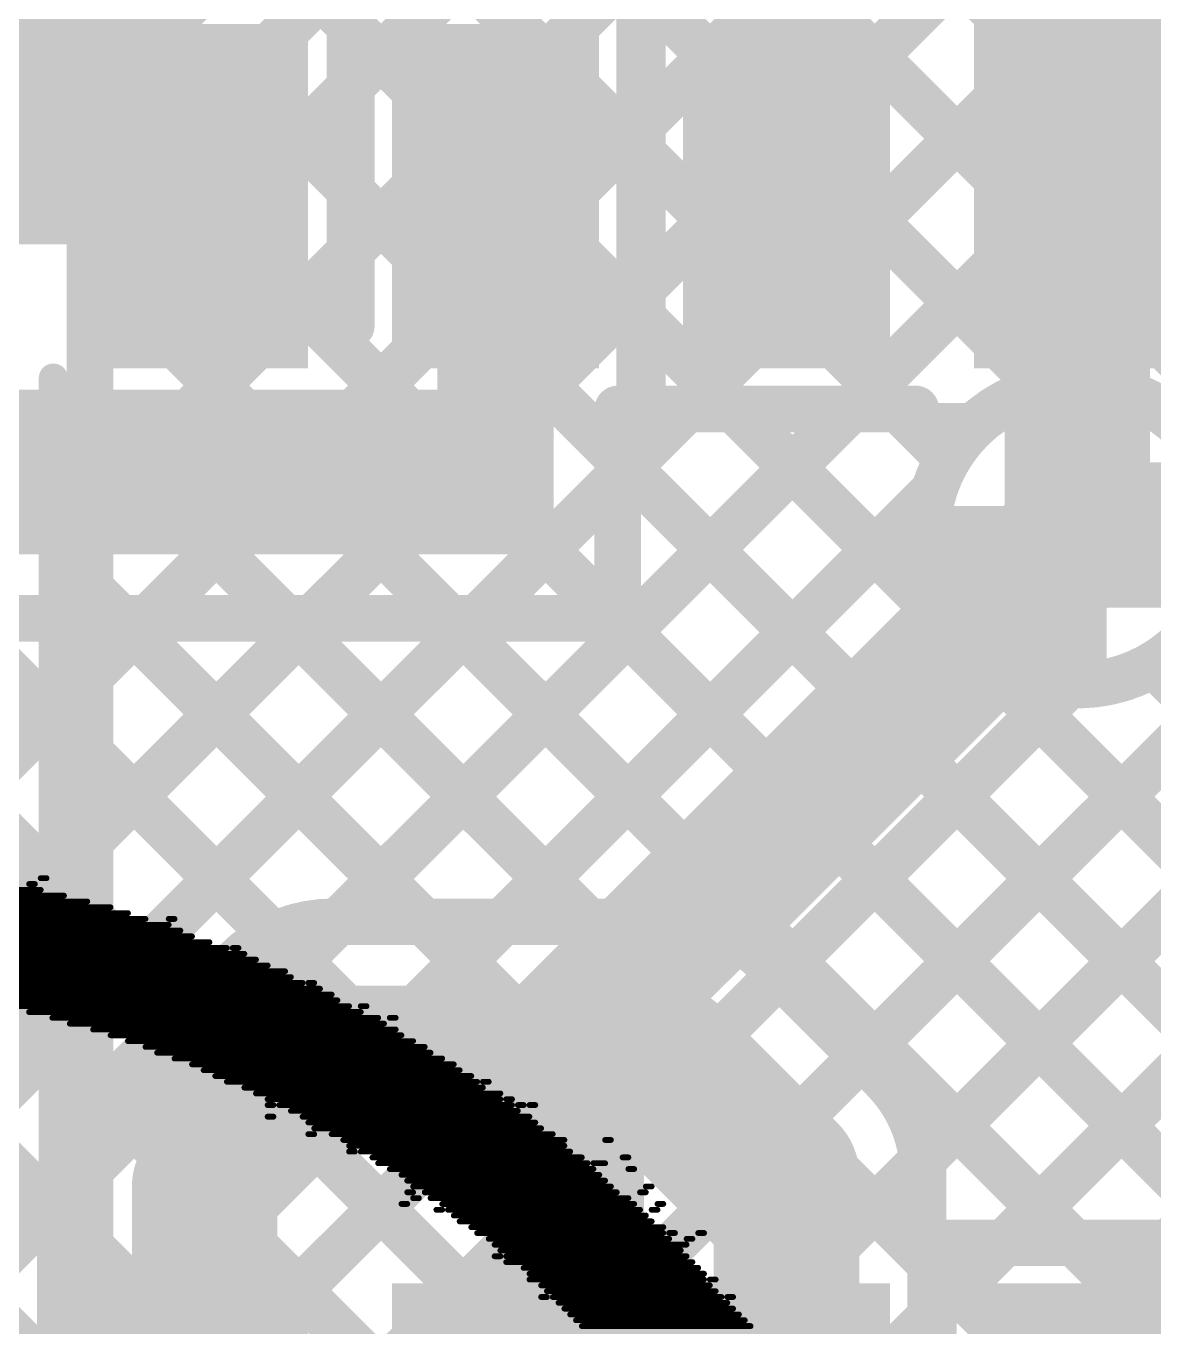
# Model space of a CAD drawing. Header units: millimetres. Extents: x 3.57 to 6.19, y 4.04 to 5.89.
# Drawn here: x 5.1433 to 5.3372, y 5.1838 to 5.4075 of the extents above; entities that cross this region are included whole.
import ezdxf

# ---------------------------------------------------------------- set-up
doc = ezdxf.new("R2010")
doc.units = ezdxf.units.MM
doc.header["$MEASUREMENT"] = 0
for name, color, linetype in [('BottomLayer', 5, 'Continuous'), ('BottomOverlay', 54, 'Continuous'), ('BottomSolder', 6, 'Continuous'), ('MultiLayer', 9, 'Continuous'), ('TopLayer', 1, 'Continuous'), ('TopOverlay', 2, 'Continuous'), ('TopPaste', 8, 'Continuous'), ('TopSolder', 216, 'Continuous'), ('ViaHoleLayer', 16, 'Continuous')]:
    doc.layers.add(name, color=color, linetype=linetype)

# ---------------------------------------------------------------- blocks, each defined once
blk = doc.blocks.new('SOP_8_11')
at = {"layer": 'TopLayer'}
for points in [[(-0.13386, 0.06122), (-0.08268, 0.06122), (-0.13386, 0.08878), (-0.08268, 0.08878)], [(0.08268, 0.06122), (0.13386, 0.06122), (0.08268, 0.08878), (0.13386, 0.08878)], [(-0.13386, 0.01122), (-0.08268, 0.01122), (-0.13386, 0.03878), (-0.08268, 0.03878)], [(0.08268, 0.01122), (0.13386, 0.01122), (0.08268, 0.03878), (0.13386, 0.03878)], [(-0.13386, -0.03878), (-0.08268, -0.03878), (-0.13386, -0.01122), (-0.08268, -0.01122)], [(0.08268, -0.03878), (0.13386, -0.03878), (0.08268, -0.01122), (0.13386, -0.01122)], [(-0.13386, -0.08878), (-0.08268, -0.08878), (-0.13386, -0.06122), (-0.08268, -0.06122)], [(0.08268, -0.08878), (0.13386, -0.08878), (0.08268, -0.06122), (0.13386, -0.06122)]]:
    blk.add_solid(points, dxfattribs=at)
at = {"layer": 'TopOverlay', "const_width": 0.005}
blk.add_lwpolyline([(-0.072, 0.101), (0.077, 0.101)], dxfattribs=at)
at = {"layer": 'TopOverlay', "const_width": 0.0025}
for points in [[(-0.07325, 0.101, 1), (-0.07075, 0.101, 1)], [(0.07575, 0.101, 1), (0.07825, 0.101, 1)]]:
    blk.add_lwpolyline(points, format="xyb", close=True, dxfattribs=at)
at = {"layer": 'TopPaste'}
for points in [[(-0.13386, 0.06122), (-0.08268, 0.06122), (-0.13386, 0.08878), (-0.08268, 0.08878)], [(0.08268, 0.06122), (0.13386, 0.06122), (0.08268, 0.08878), (0.13386, 0.08878)], [(-0.13386, 0.01122), (-0.08268, 0.01122), (-0.13386, 0.03878), (-0.08268, 0.03878)], [(0.08268, 0.01122), (0.13386, 0.01122), (0.08268, 0.03878), (0.13386, 0.03878)], [(-0.13386, -0.03878), (-0.08268, -0.03878), (-0.13386, -0.01122), (-0.08268, -0.01122)], [(0.08268, -0.03878), (0.13386, -0.03878), (0.08268, -0.01122), (0.13386, -0.01122)], [(-0.13386, -0.08878), (-0.08268, -0.08878), (-0.13386, -0.06122), (-0.08268, -0.06122)], [(0.08268, -0.08878), (0.13386, -0.08878), (0.08268, -0.06122), (0.13386, -0.06122)]]:
    blk.add_solid(points, dxfattribs=at)
at = {"layer": 'TopSolder'}
for points in [[(-0.13786, 0.05722), (-0.07868, 0.05722), (-0.13786, 0.09278), (-0.07868, 0.09278)], [(0.07868, 0.05722), (0.13786, 0.05722), (0.07868, 0.09278), (0.13786, 0.09278)], [(-0.13786, 0.00722), (-0.07868, 0.00722), (-0.13786, 0.04278), (-0.07868, 0.04278)], [(0.07868, 0.00722), (0.13786, 0.00722), (0.07868, 0.04278), (0.13786, 0.04278)], [(-0.13786, -0.04278), (-0.07868, -0.04278), (-0.13786, -0.00722), (-0.07868, -0.00722)], [(0.07868, -0.04278), (0.13786, -0.04278), (0.07868, -0.00722), (0.13786, -0.00722)], [(-0.13786, -0.09278), (-0.07868, -0.09278), (-0.13786, -0.05722), (-0.07868, -0.05722)], [(0.07868, -0.09278), (0.13786, -0.09278), (0.07868, -0.05722), (0.13786, -0.05722)]]:
    blk.add_solid(points, dxfattribs=at)

msp = doc.modelspace()

# ---------------------------------------------------------------- linework, layer by layer
at = {"layer": 'BottomLayer'}
for points, const_width in [([(5.15429, 5.35228), (5.52929, 5.72728)], 0.008), ([(5.15429, 5.32399), (5.55757, 5.72728)], 0.008), ([(5.15429, 5.26742), (5.61414, 5.72728)], 0.008), ([(5.15429, 5.29571), (5.58585, 5.72728)], 0.008), ([(5.15429, 5.23914), (5.64242, 5.72728)], 0.008), ([(5.324, 5.32), (5.324, 5.582)], 0.025), ([(5.15429, 5.21086), (5.503, 5.55957)], 0.008), ([(5.31638, 5.34466), (5.503, 5.53128)], 0.008), ([(5.13079, 5.38279), (5.269, 5.521)], 0.025), ([(5.15429, 5.37305), (5.28562, 5.50438)], 0.008), ([(5.34014, 5.34014), (5.503, 5.503)], 0.008), ([(5.26463, 5.48339), (5.503, 5.24502)], 0.008), ([(5.25049, 5.46925), (5.503, 5.21674)], 0.008), ([(5.23634, 5.45511), (5.503, 5.18846)], 0.008), ([(5.17605, 5.11948), (5.503, 5.44643)], 0.008), ([(5.2222, 5.44097), (5.31805, 5.34512)], 0.008), ([(5.20806, 5.42683), (5.30177, 5.33312)], 0.008), ([(5.19428, 5.10943), (5.503, 5.41815)], 0.008), ([(5.19392, 5.41268), (5.503, 5.1036)], 0.008), ([(5.17978, 5.39854), (5.503, 5.07532)], 0.008), ([(5.1985, 5.08536), (5.503, 5.38986)], 0.008), ([(5.16563, 5.3844), (5.503, 5.04703)], 0.008), ([(5.15429, 5.1071), (5.15429, 5.37305)], 0.008), ([(5.15429, 5.36746), (5.503, 5.01875)], 0.008), ([(5.1985, 5.05708), (5.503, 5.36158)], 0.008), ([(5.324, 5.32), (5.324, 5.34181)], 0.01), ([(5.15429, 5.33918), (5.42648, 5.06698)], 0.008), ([(5.266, 5.262), (5.324, 5.32)], 0.025), ([(5.15429, 5.18257), (5.29934, 5.32762)], 0.008), ([(5.30219, 5.32), (5.324, 5.32)], 0.01), ([(5.324, 5.29819), (5.324, 5.32)], 0.01), ([(5.324, 5.32), (5.34581, 5.32)], 0.01), ([(5.15429, 5.31089), (5.40341, 5.06177)], 0.008), ([(5.15429, 5.15429), (5.30386, 5.30386)], 0.008), ([(5.33712, 5.29777), (5.503, 5.13189)], 0.008), ([(5.237, 5.234), (5.29, 5.287)], 0.025), ([(5.15429, 5.126), (5.32252, 5.29423)], 0.008), ([(5.15429, 5.28261), (5.3942, 5.0427)], 0.008), ([(5.15429, 5.25432), (5.503, 4.90561)], 0.008), ([(5.237, 4.91), (5.237, 5.234)], 0.025), ([(5.15429, 5.22604), (5.503, 4.87733)], 0.008), ([(5.15429, 5.19776), (5.48254, 4.8695)], 0.008)]:
    msp.add_lwpolyline(points, dxfattribs=dict(at, const_width=const_width))
for points, const_width in [([(5.17778, 5.39854, 1), (5.18178, 5.39854, 1)], 0.004), ([(5.16363, 5.3844, 1), (5.16763, 5.3844, 1)], 0.004), ([(5.15229, 5.37305, 1), (5.15629, 5.37305, 1)], 0.004), ([(5.15229, 5.37305, 1), (5.15629, 5.37305, 1)], 0.004), ([(5.15229, 5.36746, 1), (5.15629, 5.36746, 1)], 0.004), ([(5.15229, 5.35228, 1), (5.15629, 5.35228, 1)], 0.004), ([(5.34981, 5.32, 1), (5.29819, 5.32, 1)], 0.008), ([(5.31438, 5.34466, 1), (5.31838, 5.34466, 1)], 0.004), ([(5.31605, 5.34512, 1), (5.32005, 5.34512, 1)], 0.004), ([(5.3215, 5.34181, 1), (5.3265, 5.34181, 1)], 0.005), ([(5.33814, 5.34014, 1), (5.34214, 5.34014, 1)], 0.004), ([(5.15229, 5.33918, 1), (5.15629, 5.33918, 1)], 0.004), ([(5.29977, 5.33312, 1), (5.30377, 5.33312, 1)], 0.004), ([(5.31775, 5.32, 1), (5.33025, 5.32, 1)], 0.0125), ([(5.31775, 5.32, 1), (5.33025, 5.32, 1)], 0.0125), ([(5.29734, 5.32762, 1), (5.30134, 5.32762, 1)], 0.004), ([(5.31809, 5.32, 1), (5.32991, 5.32, 1)], 0.01181), ([(5.15229, 5.32399, 1), (5.15629, 5.32399, 1)], 0.004), ([(5.29619, 5.32, 1), (5.30019, 5.32, 1)], 0.004), ([(5.29969, 5.32, 1), (5.30469, 5.32, 1)], 0.005), ([(5.3215, 5.32, 1), (5.3265, 5.32, 1)], 0.005), ([(5.3215, 5.32, 1), (5.3265, 5.32, 1)], 0.005), ([(5.3215, 5.32, 1), (5.3265, 5.32, 1)], 0.005), ([(5.3215, 5.32, 1), (5.3265, 5.32, 1)], 0.005), ([(5.15229, 5.31089, 1), (5.15629, 5.31089, 1)], 0.004), ([(5.30186, 5.30386, 1), (5.30586, 5.30386, 1)], 0.004), ([(5.3215, 5.29819, 1), (5.3265, 5.29819, 1)], 0.005), ([(5.33512, 5.29777, 1), (5.33912, 5.29777, 1)], 0.004), ([(5.15229, 5.29571, 1), (5.15629, 5.29571, 1)], 0.004), ([(5.28375, 5.287, 1), (5.29625, 5.287, 1)], 0.0125), ([(5.32052, 5.29423, 1), (5.32452, 5.29423, 1)], 0.004), ([(5.15229, 5.28261, 1), (5.15629, 5.28261, 1)], 0.004), ([(5.25975, 5.262, 1), (5.27225, 5.262, 1)], 0.0125), ([(5.15229, 5.26742, 1), (5.15629, 5.26742, 1)], 0.004), ([(5.15229, 5.25432, 1), (5.15629, 5.25432, 1)], 0.004), ([(5.23075, 5.234, 1), (5.24325, 5.234, 1)], 0.0125), ([(5.23075, 5.234, 1), (5.24325, 5.234, 1)], 0.0125), ([(5.15229, 5.23914, 1), (5.15629, 5.23914, 1)], 0.004), ([(5.15229, 5.22604, 1), (5.15629, 5.22604, 1)], 0.004), ([(5.15229, 5.21086, 1), (5.15629, 5.21086, 1)], 0.004), ([(5.15229, 5.19776, 1), (5.15629, 5.19776, 1)], 0.004), ([(5.15229, 5.18257, 1), (5.15629, 5.18257, 1)], 0.004)]:
    msp.add_lwpolyline(points, format="xyb", close=True, dxfattribs=dict(at, const_width=const_width))
at = {"layer": 'BottomOverlay', "const_width": 0.001}
for points in [[(5.14583, 5.261), (5.14683, 5.261)], [(5.04083, 5.259), (5.14583, 5.259)], [(5.14383, 5.26), (5.14483, 5.26)], [(5.02883, 5.256), (5.15783, 5.256)], [(5.03183, 5.257), (5.15383, 5.257)], [(5.03683, 5.258), (5.14983, 5.258)], [(5.02183, 5.254), (5.16383, 5.254)], [(5.02583, 5.255), (5.16083, 5.255)], [(5.16783, 5.254), (5.16883, 5.254)], [(5.01683, 5.252), (5.16983, 5.252)], [(5.01983, 5.253), (5.16783, 5.253)], [(5.01183, 5.25), (5.17483, 5.25)], [(5.01383, 5.251), (5.17183, 5.251)], [(5.00383, 5.247), (5.18283, 5.247)], [(5.00583, 5.248), (5.18083, 5.248)], [(5.00883, 5.249), (5.17783, 5.249)], [(5.17883, 5.249), (5.17983, 5.249)], [(4.99883, 5.245), (5.18783, 5.245)], [(5.00183, 5.246), (5.18483, 5.246)], [(5.10583, 5.244), (5.18883, 5.244)], [(5.11583, 5.243), (5.19083, 5.243)], [(5.19183, 5.243), (5.19283, 5.243)], [(5.12283, 5.242), (5.19383, 5.242)], [(5.13083, 5.241), (5.19583, 5.241)], [(5.13483, 5.24), (5.19683, 5.24)], [(5.13983, 5.239), (5.19883, 5.239)], [(5.14383, 5.238), (5.20083, 5.238)], [(5.20083, 5.239), (5.20183, 5.239)], [(5.14783, 5.237), (5.20383, 5.237)], [(5.15083, 5.236), (5.20483, 5.236)], [(5.20583, 5.237), (5.20683, 5.237)], [(5.15483, 5.235), (5.20683, 5.235)], [(5.15783, 5.234), (5.20783, 5.234)], [(5.16083, 5.233), (5.20983, 5.233)], [(5.16383, 5.232), (5.21183, 5.232)], [(5.16583, 5.231), (5.21283, 5.231)], [(5.16883, 5.23), (5.21483, 5.23)], [(5.17183, 5.229), (5.21683, 5.229)], [(5.17383, 5.228), (5.21783, 5.228)], [(5.17583, 5.227), (5.21983, 5.227)], [(5.17783, 5.226), (5.22083, 5.226)], [(5.18083, 5.225), (5.22183, 5.225)], [(5.22183, 5.226), (5.22283, 5.226)], [(5.18283, 5.224), (5.22483, 5.224)], [(5.18483, 5.223), (5.22483, 5.223)], [(5.22583, 5.223), (5.22683, 5.223)], [(5.18483, 5.222), (5.18583, 5.222)], [(5.18683, 5.222), (5.22683, 5.222)], [(5.18883, 5.221), (5.22783, 5.221)], [(5.22783, 5.222), (5.22883, 5.222)], [(5.22983, 5.222), (5.23083, 5.222)], [(5.18483, 5.22), (5.18583, 5.22)], [(5.19083, 5.22), (5.22983, 5.22)], [(5.19183, 5.219), (5.23083, 5.219)], [(5.19283, 5.218), (5.23183, 5.218)], [(5.19183, 5.217), (5.19283, 5.217)], [(5.19583, 5.217), (5.23383, 5.217)], [(5.19783, 5.216), (5.23583, 5.216)], [(5.24283, 5.216), (5.24383, 5.216)], [(5.19883, 5.215), (5.23583, 5.215)], [(5.19883, 5.214), (5.19983, 5.214)], [(5.20083, 5.214), (5.23683, 5.214)], [(5.20283, 5.213), (5.23883, 5.213)], [(5.20383, 5.212), (5.23983, 5.212)], [(5.24083, 5.212), (5.24283, 5.212)], [(5.24583, 5.213), (5.24683, 5.213)], [(5.20583, 5.211), (5.24083, 5.211)], [(5.20783, 5.21), (5.24183, 5.21)], [(5.20883, 5.209), (5.24283, 5.209)], [(5.24683, 5.211), (5.24783, 5.211)], [(5.20883, 5.207), (5.20983, 5.207)], [(5.20983, 5.208), (5.24383, 5.208)], [(5.21183, 5.207), (5.24483, 5.207)], [(5.24883, 5.207), (5.24983, 5.207)], [(5.24983, 5.208), (5.25083, 5.208)], [(5.20783, 5.205), (5.20883, 5.205)], [(5.20983, 5.206), (5.21083, 5.206)], [(5.21283, 5.206), (5.24683, 5.206)], [(5.21483, 5.205), (5.24783, 5.205)], [(5.25183, 5.205), (5.25283, 5.205)], [(5.21383, 5.204), (5.21483, 5.204)], [(5.21583, 5.204), (5.24883, 5.204)], [(5.21683, 5.203), (5.24983, 5.203)], [(5.25083, 5.204), (5.25183, 5.204)], [(5.21783, 5.202), (5.25083, 5.202)], [(5.21983, 5.201), (5.25283, 5.201)], [(5.22083, 5.2), (5.25283, 5.2)], [(5.25383, 5.2), (5.25483, 5.2)], [(5.25883, 5.2), (5.25983, 5.2)], [(5.22283, 5.199), (5.25383, 5.199)], [(5.22383, 5.198), (5.25683, 5.198)], [(5.25683, 5.199), (5.25783, 5.199)], [(5.22383, 5.196), (5.22483, 5.196)], [(5.22483, 5.197), (5.25583, 5.197)], [(5.22583, 5.196), (5.25683, 5.196)], [(5.22583, 5.195), (5.25783, 5.195)], [(5.22883, 5.194), (5.25883, 5.194)], [(5.22983, 5.193), (5.25983, 5.193)], [(5.22983, 5.192), (5.25983, 5.192)], [(5.26083, 5.192), (5.26183, 5.192)], [(5.23183, 5.191), (5.26083, 5.191)], [(5.23183, 5.189), (5.23283, 5.189)], [(5.23283, 5.19), (5.26183, 5.19)], [(5.23383, 5.189), (5.26283, 5.189)], [(5.26383, 5.189), (5.26483, 5.189)], [(5.23483, 5.188), (5.26383, 5.188)], [(5.23583, 5.187), (5.26483, 5.187)], [(5.23683, 5.186), (5.26583, 5.186)], [(5.23783, 5.185), (5.26683, 5.185)], [(5.23883, 5.184), (5.26783, 5.184)]]:
    msp.add_lwpolyline(points, dxfattribs=at)
at = {"layer": 'BottomOverlay', "const_width": 0.0005}
for points in [[(5.14558, 5.261, 1), (5.14608, 5.261, 1)], [(5.14658, 5.261, 1), (5.14708, 5.261, 1)], [(5.14358, 5.26, 1), (5.14408, 5.26, 1)], [(5.14458, 5.26, 1), (5.14508, 5.26, 1)], [(5.14558, 5.259, 1), (5.14608, 5.259, 1)], [(5.14958, 5.258, 1), (5.15008, 5.258, 1)], [(5.15358, 5.257, 1), (5.15408, 5.257, 1)], [(5.15758, 5.256, 1), (5.15808, 5.256, 1)], [(5.16058, 5.255, 1), (5.16108, 5.255, 1)], [(5.16358, 5.254, 1), (5.16408, 5.254, 1)], [(5.16758, 5.254, 1), (5.16808, 5.254, 1)], [(5.16858, 5.254, 1), (5.16908, 5.254, 1)], [(5.16758, 5.253, 1), (5.16808, 5.253, 1)], [(5.16958, 5.252, 1), (5.17008, 5.252, 1)], [(5.17158, 5.251, 1), (5.17208, 5.251, 1)], [(5.17458, 5.25, 1), (5.17508, 5.25, 1)], [(5.17758, 5.249, 1), (5.17808, 5.249, 1)], [(5.17858, 5.249, 1), (5.17908, 5.249, 1)], [(5.17958, 5.249, 1), (5.18008, 5.249, 1)], [(5.18058, 5.248, 1), (5.18108, 5.248, 1)], [(5.18258, 5.247, 1), (5.18308, 5.247, 1)], [(5.18458, 5.246, 1), (5.18508, 5.246, 1)], [(5.18758, 5.245, 1), (5.18808, 5.245, 1)], [(5.18858, 5.244, 1), (5.18908, 5.244, 1)], [(5.19058, 5.243, 1), (5.19108, 5.243, 1)], [(5.19158, 5.243, 1), (5.19208, 5.243, 1)], [(5.19258, 5.243, 1), (5.19308, 5.243, 1)], [(5.19358, 5.242, 1), (5.19408, 5.242, 1)], [(5.19558, 5.241, 1), (5.19608, 5.241, 1)], [(5.14358, 5.238, 1), (5.14408, 5.238, 1)], [(5.19658, 5.24, 1), (5.19708, 5.24, 1)], [(5.19858, 5.239, 1), (5.19908, 5.239, 1)], [(5.20058, 5.239, 1), (5.20108, 5.239, 1)], [(5.20058, 5.238, 1), (5.20108, 5.238, 1)], [(5.20158, 5.239, 1), (5.20208, 5.239, 1)], [(5.14758, 5.237, 1), (5.14808, 5.237, 1)], [(5.15058, 5.236, 1), (5.15108, 5.236, 1)], [(5.20358, 5.237, 1), (5.20408, 5.237, 1)], [(5.20458, 5.236, 1), (5.20508, 5.236, 1)], [(5.20558, 5.237, 1), (5.20608, 5.237, 1)], [(5.20658, 5.237, 1), (5.20708, 5.237, 1)], [(5.15458, 5.235, 1), (5.15508, 5.235, 1)], [(5.15758, 5.234, 1), (5.15808, 5.234, 1)], [(5.20658, 5.235, 1), (5.20708, 5.235, 1)], [(5.20758, 5.234, 1), (5.20808, 5.234, 1)], [(5.16058, 5.233, 1), (5.16108, 5.233, 1)], [(5.16358, 5.232, 1), (5.16408, 5.232, 1)], [(5.20958, 5.233, 1), (5.21008, 5.233, 1)], [(5.21158, 5.232, 1), (5.21208, 5.232, 1)], [(5.16558, 5.231, 1), (5.16608, 5.231, 1)], [(5.16858, 5.23, 1), (5.16908, 5.23, 1)], [(5.21258, 5.231, 1), (5.21308, 5.231, 1)], [(5.21458, 5.23, 1), (5.21508, 5.23, 1)], [(5.17158, 5.229, 1), (5.17208, 5.229, 1)], [(5.17358, 5.228, 1), (5.17408, 5.228, 1)], [(5.17558, 5.227, 1), (5.17608, 5.227, 1)], [(5.21658, 5.229, 1), (5.21708, 5.229, 1)], [(5.21758, 5.228, 1), (5.21808, 5.228, 1)], [(5.21958, 5.227, 1), (5.22008, 5.227, 1)], [(5.17758, 5.226, 1), (5.17808, 5.226, 1)], [(5.18058, 5.225, 1), (5.18108, 5.225, 1)], [(5.22058, 5.226, 1), (5.22108, 5.226, 1)], [(5.22158, 5.226, 1), (5.22208, 5.226, 1)], [(5.22158, 5.225, 1), (5.22208, 5.225, 1)], [(5.22258, 5.226, 1), (5.22308, 5.226, 1)], [(5.18258, 5.224, 1), (5.18308, 5.224, 1)], [(5.18458, 5.223, 1), (5.18508, 5.223, 1)], [(5.22458, 5.224, 1), (5.22508, 5.224, 1)], [(5.22458, 5.223, 1), (5.22508, 5.223, 1)], [(5.22558, 5.223, 1), (5.22608, 5.223, 1)], [(5.22658, 5.223, 1), (5.22708, 5.223, 1)], [(5.18458, 5.222, 1), (5.18508, 5.222, 1)], [(5.18558, 5.222, 1), (5.18608, 5.222, 1)], [(5.18658, 5.222, 1), (5.18708, 5.222, 1)], [(5.18858, 5.221, 1), (5.18908, 5.221, 1)], [(5.22658, 5.222, 1), (5.22708, 5.222, 1)], [(5.22758, 5.222, 1), (5.22808, 5.222, 1)], [(5.22758, 5.221, 1), (5.22808, 5.221, 1)], [(5.22858, 5.222, 1), (5.22908, 5.222, 1)], [(5.22958, 5.222, 1), (5.23008, 5.222, 1)], [(5.23058, 5.222, 1), (5.23108, 5.222, 1)], [(5.18458, 5.22, 1), (5.18508, 5.22, 1)], [(5.18558, 5.22, 1), (5.18608, 5.22, 1)], [(5.19058, 5.22, 1), (5.19108, 5.22, 1)], [(5.19158, 5.219, 1), (5.19208, 5.219, 1)], [(5.19258, 5.218, 1), (5.19308, 5.218, 1)], [(5.22958, 5.22, 1), (5.23008, 5.22, 1)], [(5.23058, 5.219, 1), (5.23108, 5.219, 1)], [(5.23158, 5.218, 1), (5.23208, 5.218, 1)], [(5.19158, 5.217, 1), (5.19208, 5.217, 1)], [(5.19258, 5.217, 1), (5.19308, 5.217, 1)], [(5.19558, 5.217, 1), (5.19608, 5.217, 1)], [(5.19758, 5.216, 1), (5.19808, 5.216, 1)], [(5.23358, 5.217, 1), (5.23408, 5.217, 1)], [(5.23558, 5.216, 1), (5.23608, 5.216, 1)], [(5.24258, 5.216, 1), (5.24308, 5.216, 1)], [(5.24358, 5.216, 1), (5.24408, 5.216, 1)], [(5.19858, 5.215, 1), (5.19908, 5.215, 1)], [(5.19858, 5.214, 1), (5.19908, 5.214, 1)], [(5.19958, 5.214, 1), (5.20008, 5.214, 1)], [(5.20058, 5.214, 1), (5.20108, 5.214, 1)], [(5.23558, 5.215, 1), (5.23608, 5.215, 1)], [(5.23658, 5.214, 1), (5.23708, 5.214, 1)], [(5.20258, 5.213, 1), (5.20308, 5.213, 1)], [(5.20358, 5.212, 1), (5.20408, 5.212, 1)], [(5.23858, 5.213, 1), (5.23908, 5.213, 1)], [(5.23958, 5.212, 1), (5.24008, 5.212, 1)], [(5.24058, 5.212, 1), (5.24108, 5.212, 1)], [(5.24258, 5.212, 1), (5.24308, 5.212, 1)], [(5.24558, 5.213, 1), (5.24608, 5.213, 1)], [(5.24658, 5.213, 1), (5.24708, 5.213, 1)], [(5.20558, 5.211, 1), (5.20608, 5.211, 1)], [(5.20758, 5.21, 1), (5.20808, 5.21, 1)], [(5.20858, 5.209, 1), (5.20908, 5.209, 1)], [(5.24058, 5.211, 1), (5.24108, 5.211, 1)], [(5.24158, 5.21, 1), (5.24208, 5.21, 1)], [(5.24258, 5.209, 1), (5.24308, 5.209, 1)], [(5.24658, 5.211, 1), (5.24708, 5.211, 1)], [(5.24758, 5.211, 1), (5.24808, 5.211, 1)], [(5.20858, 5.207, 1), (5.20908, 5.207, 1)], [(5.20958, 5.208, 1), (5.21008, 5.208, 1)], [(5.20958, 5.207, 1), (5.21008, 5.207, 1)], [(5.21158, 5.207, 1), (5.21208, 5.207, 1)], [(5.24358, 5.208, 1), (5.24408, 5.208, 1)], [(5.24458, 5.207, 1), (5.24508, 5.207, 1)], [(5.24858, 5.207, 1), (5.24908, 5.207, 1)], [(5.24958, 5.208, 1), (5.25008, 5.208, 1)], [(5.24958, 5.207, 1), (5.25008, 5.207, 1)], [(5.25058, 5.208, 1), (5.25108, 5.208, 1)], [(5.20758, 5.205, 1), (5.20808, 5.205, 1)], [(5.20858, 5.205, 1), (5.20908, 5.205, 1)], [(5.20958, 5.206, 1), (5.21008, 5.206, 1)], [(5.21058, 5.206, 1), (5.21108, 5.206, 1)], [(5.21258, 5.206, 1), (5.21308, 5.206, 1)], [(5.21458, 5.205, 1), (5.21508, 5.205, 1)], [(5.24658, 5.206, 1), (5.24708, 5.206, 1)], [(5.24758, 5.205, 1), (5.24808, 5.205, 1)], [(5.25158, 5.205, 1), (5.25208, 5.205, 1)], [(5.25258, 5.205, 1), (5.25308, 5.205, 1)], [(5.21358, 5.204, 1), (5.21408, 5.204, 1)], [(5.21458, 5.204, 1), (5.21508, 5.204, 1)], [(5.21558, 5.204, 1), (5.21608, 5.204, 1)], [(5.21658, 5.203, 1), (5.21708, 5.203, 1)], [(5.24858, 5.204, 1), (5.24908, 5.204, 1)], [(5.24958, 5.203, 1), (5.25008, 5.203, 1)], [(5.25058, 5.204, 1), (5.25108, 5.204, 1)], [(5.25158, 5.204, 1), (5.25208, 5.204, 1)], [(5.21758, 5.202, 1), (5.21808, 5.202, 1)], [(5.21958, 5.201, 1), (5.22008, 5.201, 1)], [(5.22058, 5.2, 1), (5.22108, 5.2, 1)], [(5.25058, 5.202, 1), (5.25108, 5.202, 1)], [(5.25258, 5.201, 1), (5.25308, 5.201, 1)], [(5.25258, 5.2, 1), (5.25308, 5.2, 1)], [(5.25358, 5.2, 1), (5.25408, 5.2, 1)], [(5.25458, 5.2, 1), (5.25508, 5.2, 1)], [(5.25858, 5.2, 1), (5.25908, 5.2, 1)], [(5.25958, 5.2, 1), (5.26008, 5.2, 1)], [(5.22258, 5.199, 1), (5.22308, 5.199, 1)], [(5.22358, 5.198, 1), (5.22408, 5.198, 1)], [(5.25358, 5.199, 1), (5.25408, 5.199, 1)], [(5.25658, 5.199, 1), (5.25708, 5.199, 1)], [(5.25658, 5.198, 1), (5.25708, 5.198, 1)], [(5.25758, 5.199, 1), (5.25808, 5.199, 1)], [(5.22358, 5.196, 1), (5.22408, 5.196, 1)], [(5.22458, 5.197, 1), (5.22508, 5.197, 1)], [(5.22458, 5.196, 1), (5.22508, 5.196, 1)], [(5.22558, 5.196, 1), (5.22608, 5.196, 1)], [(5.25558, 5.197, 1), (5.25608, 5.197, 1)], [(5.25658, 5.196, 1), (5.25708, 5.196, 1)], [(5.22558, 5.195, 1), (5.22608, 5.195, 1)], [(5.22858, 5.194, 1), (5.22908, 5.194, 1)], [(5.25758, 5.195, 1), (5.25808, 5.195, 1)], [(5.25858, 5.194, 1), (5.25908, 5.194, 1)], [(5.22958, 5.193, 1), (5.23008, 5.193, 1)], [(5.22958, 5.192, 1), (5.23008, 5.192, 1)], [(5.25958, 5.193, 1), (5.26008, 5.193, 1)], [(5.25958, 5.192, 1), (5.26008, 5.192, 1)], [(5.26058, 5.192, 1), (5.26108, 5.192, 1)], [(5.26158, 5.192, 1), (5.26208, 5.192, 1)], [(5.23158, 5.191, 1), (5.23208, 5.191, 1)], [(5.23158, 5.189, 1), (5.23208, 5.189, 1)], [(5.23258, 5.19, 1), (5.23308, 5.19, 1)], [(5.23258, 5.189, 1), (5.23308, 5.189, 1)], [(5.23358, 5.189, 1), (5.23408, 5.189, 1)], [(5.26058, 5.191, 1), (5.26108, 5.191, 1)], [(5.26158, 5.19, 1), (5.26208, 5.19, 1)], [(5.26258, 5.189, 1), (5.26308, 5.189, 1)], [(5.26358, 5.189, 1), (5.26408, 5.189, 1)], [(5.26458, 5.189, 1), (5.26508, 5.189, 1)], [(5.23458, 5.188, 1), (5.23508, 5.188, 1)], [(5.23558, 5.187, 1), (5.23608, 5.187, 1)], [(5.26358, 5.188, 1), (5.26408, 5.188, 1)], [(5.26458, 5.187, 1), (5.26508, 5.187, 1)], [(5.23658, 5.186, 1), (5.23708, 5.186, 1)], [(5.23758, 5.185, 1), (5.23808, 5.185, 1)], [(5.26558, 5.186, 1), (5.26608, 5.186, 1)], [(5.26658, 5.185, 1), (5.26708, 5.185, 1)], [(5.23858, 5.184, 1), (5.23908, 5.184, 1)], [(5.26758, 5.184, 1), (5.26808, 5.184, 1)]]:
    msp.add_lwpolyline(points, format="xyb", close=True, dxfattribs=at)
at = {"layer": 'BottomSolder', "const_width": 0.00991}
msp.add_lwpolyline([(5.31905, 5.32, 1), (5.32895, 5.32, 1)], format="xyb", close=True, dxfattribs=at)
at = {"layer": 'MultiLayer', "const_width": 0.01181}
msp.add_lwpolyline([(5.31809, 5.32, 1), (5.32991, 5.32, 1)], format="xyb", close=True, dxfattribs=at)
at = {"layer": 'TopLayer'}
for points, const_width in [([(5.274, 5.37827), (5.274, 5.45088)], 0.02), ([(5.199, 5.359), (5.199, 5.418)], 0.008), ([(5.19922, 5.356), (5.19922, 5.41486)], 0.008), ([(5.24878, 5.34168), (5.24878, 5.41486)], 0.008), ([(5.24922, 5.34168), (5.24922, 5.41486)], 0.008), ([(5.2869, 5.23033), (5.47007, 5.4135)], 0.008), ([(5.29737, 5.21251), (5.49836, 5.4135)], 0.008), ([(5.324, 5.37827), (5.324, 5.41386)], 0.01), ([(5.31146, 5.19832), (5.516, 5.40286)], 0.008), ([(5.121, 5.389), (5.16327, 5.389)], 0.02), ([(5.16327, 5.389), (5.174, 5.37827)], 0.02), ([(5.324, 5.32), (5.324, 5.37827)], 0.025), ([(5.224, 5.332), (5.224, 5.37827)], 0.02), ([(5.324, 5.37827), (5.34778, 5.37827)], 0.01), ([(5.33974, 5.19832), (5.516, 5.37458)], 0.008), ([(5.19693, 5.2535), (5.28511, 5.34168)], 0.008), ([(5.245, 5.34168), (5.24878, 5.34168)], 0.008), ([(5.245, 5.32985), (5.25682, 5.34168)], 0.008), ([(5.245, 5.332), (5.245, 5.34168)], 0.008), ([(5.245, 5.30568), (5.245, 5.34168)], 0.008), ([(5.24922, 5.34168), (5.29622, 5.34168)], 0.008), ([(5.26493, 5.34168), (5.538, 5.0686)], 0.008), ([(5.29321, 5.34168), (5.30177, 5.33312)], 0.008), ([(5.29622, 5.33868), (5.30619, 5.33868)], 0.008), ([(5.245, 5.33332), (5.538, 5.04032)], 0.008), ([(5.324, 5.32), (5.384, 5.32)], 0.025), ([(5.22522, 5.2535), (5.29934, 5.32762)], 0.008), ([(5.30219, 5.32), (5.324, 5.32)], 0.01), ([(5.324, 5.32), (5.34581, 5.32)], 0.01), ([(5.324, 5.29819), (5.324, 5.32)], 0.01), ([(4.91807, 5.0595), (5.16426, 5.30568)], 0.008), ([(4.94636, 5.0595), (5.19254, 5.30568)], 0.008), ([(5.04715, 5.132), (5.22082, 5.30568)], 0.008), ([(5.094, 5.30568), (5.245, 5.30568)], 0.008), ([(5.10294, 5.30568), (5.17069, 5.23792)], 0.008), ([(5.13122, 5.30568), (5.18575, 5.25115)], 0.008), ([(5.1595, 5.30568), (5.21168, 5.2535)], 0.008), ([(5.18779, 5.30568), (5.23997, 5.2535)], 0.008), ([(5.21607, 5.30568), (5.32343, 5.19832)], 0.008), ([(5.24436, 5.30568), (5.51703, 5.033)], 0.008), ([(5.2535, 5.2535), (5.30386, 5.30386)], 0.008), ([(5.33712, 5.29777), (5.516, 5.11889)], 0.008), ([(5.086, 5.29433), (5.15657, 5.22376)], 0.008), ([(5.27276, 5.24447), (5.32252, 5.29423)], 0.008), ([(5.03976, 5.284), (5.14922, 5.17454)], 0.008), ([(5.06804, 5.284), (5.1505, 5.20154)], 0.008), ([(5.196, 5.2535), (5.254, 5.2535)], 0.008), ([(5.1574, 5.22463), (5.17937, 5.2466)], 0.008), ([(5.27063, 5.2466), (5.2906, 5.22663)], 0.008), ([(5.174, 5.208), (5.196, 5.23)], 0.025), ([(5.196, 5.23), (5.254, 5.23)], 0.025), ([(5.254, 5.23), (5.274, 5.21)], 0.025), ([(5.274, 5.16173), (5.274, 5.21)], 0.025), ([(5.174, 5.16173), (5.174, 5.208)], 0.025), ([(5.2975, 5.19832), (5.2975, 5.21)], 0.008), ([(5.1505, 5.19832), (5.1505, 5.208)], 0.008), ([(5.07543, 5.132), (5.1505, 5.20707)], 0.008), ([(5.14922, 5.132), (5.14922, 5.19832)], 0.008), ([(5.29878, 5.132), (5.29878, 5.19832)], 0.008), ([(5.29922, 5.19832), (5.34878, 5.19832)], 0.008), ([(5.29922, 5.12725), (5.29922, 5.19832)], 0.008)]:
    msp.add_lwpolyline(points, dxfattribs=dict(at, const_width=const_width))
for points, const_width in [([(5.15827, 5.389, 1), (5.16827, 5.389, 1)], 0.01), ([(5.15827, 5.389, 1), (5.16827, 5.389, 1)], 0.01), ([(5.31775, 5.37827, 1), (5.33025, 5.37827, 1)], 0.0125), ([(5.169, 5.37827, 1), (5.179, 5.37827, 1)], 0.01), ([(5.219, 5.37827, 1), (5.229, 5.37827, 1)], 0.01), ([(5.269, 5.37827, 1), (5.279, 5.37827, 1)], 0.01), ([(5.3215, 5.37827, 1), (5.3265, 5.37827, 1)], 0.005), ([(5.3215, 5.37827, 1), (5.3265, 5.37827, 1)], 0.005), ([(5.197, 5.359, 1), (5.201, 5.359, 1)], 0.004), ([(5.19722, 5.356, 1), (5.20122, 5.356, 1)], 0.004), ([(5.243, 5.34168, 1), (5.247, 5.34168, 1)], 0.004), ([(5.243, 5.34168, 1), (5.247, 5.34168, 1)], 0.004), ([(5.243, 5.34168, 1), (5.247, 5.34168, 1)], 0.004), ([(5.24678, 5.34168, 1), (5.25078, 5.34168, 1)], 0.004), ([(5.24678, 5.34168, 1), (5.25078, 5.34168, 1)], 0.004), ([(5.24722, 5.34168, 1), (5.25122, 5.34168, 1)], 0.004), ([(5.24722, 5.34168, 1), (5.25122, 5.34168, 1)], 0.004), ([(5.25482, 5.34168, 1), (5.25882, 5.34168, 1)], 0.004), ([(5.26293, 5.34168, 1), (5.26693, 5.34168, 1)], 0.004), ([(5.28311, 5.34168, 1), (5.28711, 5.34168, 1)], 0.004), ([(5.29121, 5.34168, 1), (5.29521, 5.34168, 1)], 0.004), ([(5.29422, 5.34168, 1), (5.29822, 5.34168, 1)], 0.004), ([(5.219, 5.332, 1), (5.229, 5.332, 1)], 0.01), ([(5.29422, 5.33868, 1), (5.29822, 5.33868, 1)], 0.004), ([(5.30419, 5.33868, 1), (5.30818, 5.33868, 1)], 0.004), ([(5.30419, 5.33868, 1), (5.30818, 5.33868, 1)], 0.004), ([(5.243, 5.33332, 1), (5.247, 5.33332, 1)], 0.004), ([(5.29977, 5.33312, 1), (5.30377, 5.33312, 1)], 0.004), ([(5.243, 5.332, 1), (5.247, 5.332, 1)], 0.004), ([(5.243, 5.32985, 1), (5.247, 5.32985, 1)], 0.004), ([(5.31775, 5.32, 1), (5.33025, 5.32, 1)], 0.0125), ([(5.31775, 5.32, 1), (5.33025, 5.32, 1)], 0.0125), ([(5.29734, 5.32762, 1), (5.30134, 5.32762, 1)], 0.004), ([(5.31809, 5.32, 1), (5.32991, 5.32, 1)], 0.01181), ([(5.29969, 5.32, 1), (5.30469, 5.32, 1)], 0.005), ([(5.3215, 5.32, 1), (5.3265, 5.32, 1)], 0.005), ([(5.3215, 5.32, 1), (5.3265, 5.32, 1)], 0.005), ([(5.3215, 5.32, 1), (5.3265, 5.32, 1)], 0.005), ([(5.1575, 5.30568, 1), (5.1615, 5.30568, 1)], 0.004), ([(5.16226, 5.30568, 1), (5.16626, 5.30568, 1)], 0.004), ([(5.18579, 5.30568, 1), (5.18979, 5.30568, 1)], 0.004), ([(5.19054, 5.30568, 1), (5.19454, 5.30568, 1)], 0.004), ([(5.21407, 5.30568, 1), (5.21807, 5.30568, 1)], 0.004), ([(5.21882, 5.30568, 1), (5.22282, 5.30568, 1)], 0.004), ([(5.24236, 5.30568, 1), (5.24636, 5.30568, 1)], 0.004), ([(5.243, 5.30568, 1), (5.247, 5.30568, 1)], 0.004), ([(5.243, 5.30568, 1), (5.247, 5.30568, 1)], 0.004), ([(5.30186, 5.30386, 1), (5.30586, 5.30386, 1)], 0.004), ([(5.3215, 5.29819, 1), (5.3265, 5.29819, 1)], 0.005), ([(5.33512, 5.29777, 1), (5.33912, 5.29777, 1)], 0.004), ([(5.32052, 5.29423, 1), (5.32452, 5.29423, 1)], 0.004), ([(5.194, 5.2535, 1), (5.198, 5.2535, 1)], 0.004), ([(5.194, 5.2535, 1), (5.198, 5.2535, 1)], 0.004), ([(5.194, 5.2535, 1), (5.198, 5.2535, 1)], 0.004), ([(5.19493, 5.2535, 1), (5.19893, 5.2535, 1)], 0.004), ([(5.20968, 5.2535, 1), (5.21368, 5.2535, 1)], 0.004), ([(5.22322, 5.2535, 1), (5.22722, 5.2535, 1)], 0.004), ([(5.23797, 5.2535, 1), (5.24197, 5.2535, 1)], 0.004), ([(5.2515, 5.2535, 1), (5.2555, 5.2535, 1)], 0.004), ([(5.252, 5.2535, 1), (5.256, 5.2535, 1)], 0.004), ([(5.252, 5.2535, 1), (5.256, 5.2535, 1)], 0.004), ([(5.252, 5.2535, 1), (5.256, 5.2535, 1)], 0.004), ([(5.18375, 5.25115, 1), (5.18775, 5.25115, 1)], 0.004), ([(5.17737, 5.2466, 1), (5.18137, 5.2466, 1)], 0.004), ([(5.17737, 5.2466, 1), (5.18137, 5.2466, 1)], 0.004), ([(5.17738, 5.24662, 1), (5.18138, 5.24662, 1)], 0.004), ([(5.26862, 5.24662, 1), (5.27262, 5.24662, 1)], 0.004), ([(5.26863, 5.2466, 1), (5.27263, 5.2466, 1)], 0.004), ([(5.26863, 5.2466, 1), (5.27263, 5.2466, 1)], 0.004), ([(5.27076, 5.24447, 1), (5.27476, 5.24447, 1)], 0.004), ([(5.16869, 5.23792, 1), (5.17269, 5.23792, 1)], 0.004), ([(5.18975, 5.23, 1), (5.20225, 5.23, 1)], 0.0125), ([(5.18975, 5.23, 1), (5.20225, 5.23, 1)], 0.0125), ([(5.24775, 5.23, 1), (5.26025, 5.23, 1)], 0.0125), ([(5.24775, 5.23, 1), (5.26025, 5.23, 1)], 0.0125), ([(5.2849, 5.23033, 1), (5.2889, 5.23033, 1)], 0.004), ([(5.2886, 5.22663, 1), (5.2926, 5.22663, 1)], 0.004), ([(5.2886, 5.22663, 1), (5.2926, 5.22663, 1)], 0.004), ([(5.28862, 5.22662, 1), (5.29262, 5.22662, 1)], 0.004), ([(5.15457, 5.22376, 1), (5.15857, 5.22376, 1)], 0.004), ([(5.15538, 5.22462, 1), (5.15938, 5.22462, 1)], 0.004), ([(5.1554, 5.22463, 1), (5.1594, 5.22463, 1)], 0.004), ([(5.1554, 5.22463, 1), (5.1594, 5.22463, 1)], 0.004), ([(5.26775, 5.21, 1), (5.28025, 5.21, 1)], 0.0125), ([(5.26775, 5.21, 1), (5.28025, 5.21, 1)], 0.0125), ([(5.16775, 5.208, 1), (5.18025, 5.208, 1)], 0.0125), ([(5.16775, 5.208, 1), (5.18025, 5.208, 1)], 0.0125), ([(5.29537, 5.21251, 1), (5.29937, 5.21251, 1)], 0.004), ([(5.2955, 5.21, 1), (5.2995, 5.21, 1)], 0.004), ([(5.2955, 5.21, 1), (5.2995, 5.21, 1)], 0.004), ([(5.2955, 5.21, 1), (5.2995, 5.21, 1)], 0.004), ([(5.1485, 5.208, 1), (5.1525, 5.208, 1)], 0.004), ([(5.1485, 5.208, 1), (5.1525, 5.208, 1)], 0.004), ([(5.1485, 5.208, 1), (5.1525, 5.208, 1)], 0.004), ([(5.1485, 5.20707, 1), (5.1525, 5.20707, 1)], 0.004), ([(5.1485, 5.20154, 1), (5.1525, 5.20154, 1)], 0.004), ([(5.14722, 5.19832, 1), (5.15122, 5.19832, 1)], 0.004), ([(5.1485, 5.19832, 1), (5.1525, 5.19832, 1)], 0.004), ([(5.2955, 5.19832, 1), (5.2995, 5.19832, 1)], 0.004), ([(5.29678, 5.19832, 1), (5.30078, 5.19832, 1)], 0.004), ([(5.29722, 5.19832, 1), (5.30122, 5.19832, 1)], 0.004), ([(5.29722, 5.19832, 1), (5.30122, 5.19832, 1)], 0.004), ([(5.30946, 5.19832, 1), (5.31346, 5.19832, 1)], 0.004), ([(5.32143, 5.19832, 1), (5.32543, 5.19832, 1)], 0.004), ([(5.33774, 5.19832, 1), (5.34174, 5.19832, 1)], 0.004)]:
    msp.add_lwpolyline(points, format="xyb", close=True, dxfattribs=dict(at, const_width=const_width))
at = {"layer": 'TopLayer', "const_width": 0.008}
for points in [[(5.34981, 5.32, -1.515908), (5.30619, 5.33868)], [(5.17937, 5.2466, -0.199188), (5.196, 5.2535)], [(5.17938, 5.24662, -0.198912), (5.196, 5.2535)], [(5.254, 5.2535, -0.198912), (5.27062, 5.24662)], [(5.254, 5.2535, -0.199188), (5.27063, 5.2466)], [(5.2906, 5.22663, -0.199188), (5.2975, 5.21)], [(5.29062, 5.22662, -0.198912), (5.2975, 5.21)], [(5.1505, 5.208, -0.199188), (5.1574, 5.22463)], [(5.1505, 5.208, -0.198912), (5.15738, 5.22462)]]:
    msp.add_lwpolyline(points, format="xyb", dxfattribs=at)
at = {"layer": 'TopLayer'}
for points in [[(5.106, 5.37), (5.188, 5.37), (5.106, 5.407), (5.188, 5.407)], [(5.105, 5.31668), (5.234, 5.31668), (5.105, 5.345), (5.234, 5.345)]]:
    msp.add_solid(points, dxfattribs=at)
at = {"layer": 'TopSolder', "const_width": 0.00991}
msp.add_lwpolyline([(5.31905, 5.32, 1), (5.32895, 5.32, 1)], format="xyb", close=True, dxfattribs=at)
at = {"layer": 'ViaHoleLayer', "const_width": 0.00591}
msp.add_lwpolyline([(5.32105, 5.32, 1), (5.32695, 5.32, 1)], format="xyb", close=True, dxfattribs=at)

# ---------------------------------------------------------------- block references
at = {"rotation": 90}
msp.add_blockref('SOP_8_11', (5.249, 5.27), dxfattribs=at)

doc.saveas('drawing.dxf')
